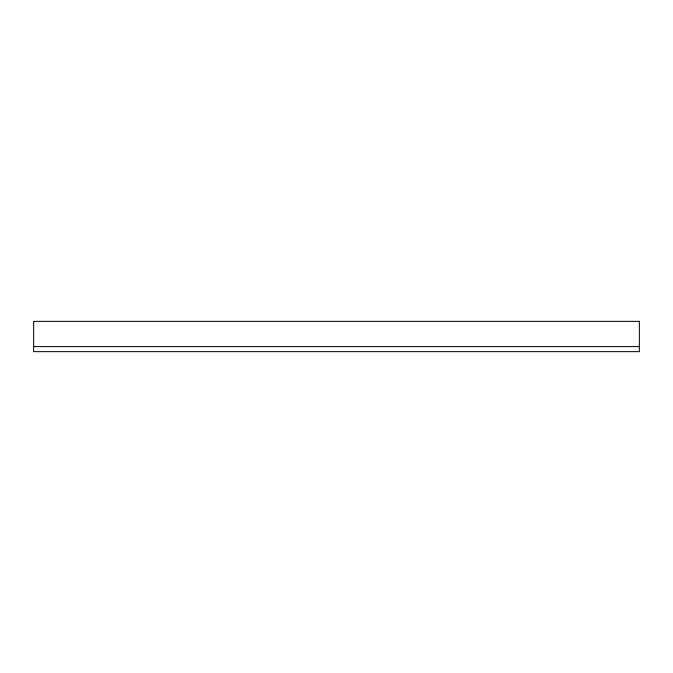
<?xml version="1.0" encoding="UTF-8"?>
<svg xmlns="http://www.w3.org/2000/svg" width="673" height="673" viewBox="0 0 673 673"><rect width="100%" height="100%" fill="white"/><g stroke="black" fill="none" stroke-linecap="round" stroke-linejoin="round"><path stroke-width="1.01" d="M33.65 346.595L639.35 346.595M639.35 321.358L33.65 321.358L33.65 351.643L639.35 351.643L639.35 321.358"/></g></svg>
